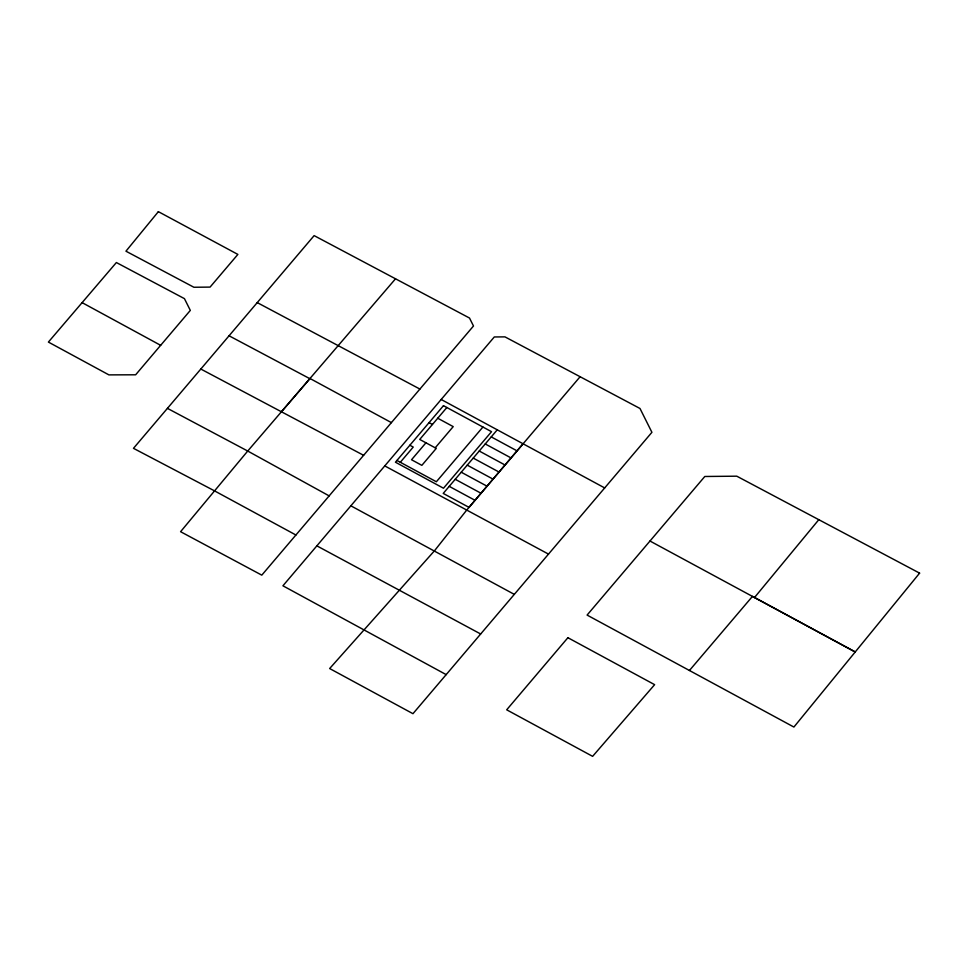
<?xml version="1.0" encoding="UTF-8"?>
<svg xmlns="http://www.w3.org/2000/svg" width="968" height="968" viewBox="0 0 968 968"><rect width="100%" height="100%" fill="white"/><g stroke="black" fill="none" stroke-linecap="round" stroke-linejoin="round"><path stroke-width="1.45" d="M754.508 597.522L818.807 519.683M446.175 674.623L651.912 432.309L639.993 408.484L504.969 336.876L494.297 336.961L282.922 585.797L446.175 674.623L412.961 713.694L329.652 668.537L434.584 550.659L466.649 510.172L523.095 443.804M160.652 345.322L135.641 374.798L108.9 374.882L48.4 342.079L116.378 262.534L184.44 298.64L190.321 310.401L160.652 345.322L82.086 302.621M295.93 535.014L214.315 490.752L133.475 448.329L314.128 235.623L469.516 318.048L473.485 325.998L261.796 575.149L180.58 531.698L247.723 451.04L395.525 278.796M400.304 462.281L413.239 447.071L409.851 445.244M446.865 407.504L419.725 439.436L436.265 448.39L421.854 465.342L411.533 459.752L425.944 442.799M435.213 447.809L453.218 426.622L437.742 418.236M497.249 429.828L443.223 493.414L469.02 507.377L580.122 376.721M482.911 427.033L436.362 481.761L396.928 460.453M689.434 670.497L752.451 596.397L855.228 651.96L649.976 541.027M200.787 369.026L281.434 411.775L309.857 378.694L229.017 335.763M281.434 411.775L363.617 455.311M257.234 302.609L419.894 389.063M167.44 408.363L247.723 451.04L329.132 495.882M350.839 505.804L514.274 594.364M548.493 554.107L384.756 465.911M316.839 545.843L480.624 633.967M441.202 399.494L604.685 487.933M491.248 436.895L517.057 450.87M485.246 443.961L511.056 457.937M429.066 422.641L432.442 424.468M479.245 451.027L505.042 465.003M473.231 458.094L499.04 472.057M309.99 378.488L391.411 422.629M467.229 465.148L493.039 479.124M461.228 472.215L487.037 486.19M455.226 479.281L481.036 493.256M449.225 486.347L475.034 500.311M919.6 573.141L793.905 727.053L587.092 615.079L704.801 476.486L736.781 476.183L919.6 573.141M158.365 211.653L125.949 251.196L193.89 287.254L210.08 287.097L237.874 254.415L158.365 211.653M443.477 405.677L395.44 462.208L443.489 488.223L491.526 431.692L443.477 405.677M567.901 637.706L506.688 709.81L592.622 756.347L654.622 684.666L567.901 637.706"/></g></svg>
